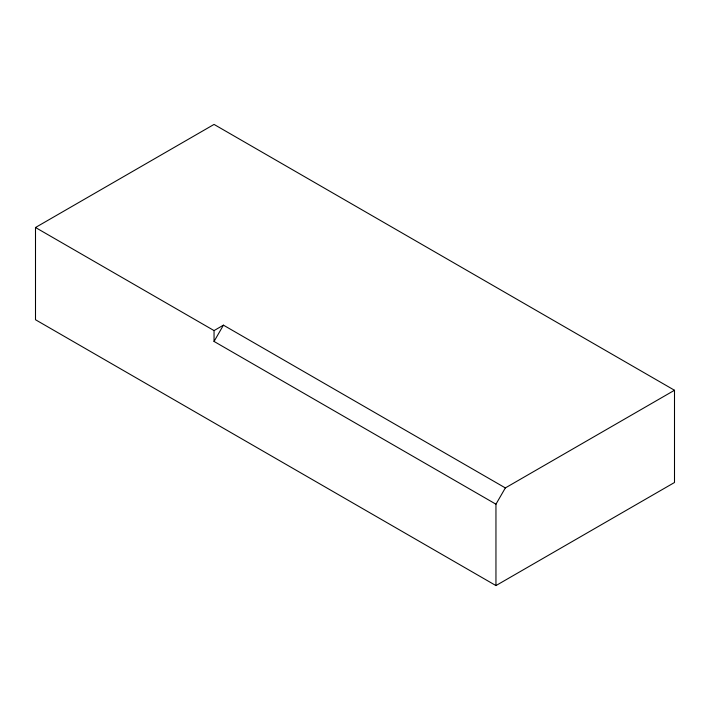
<?xml version="1.0" encoding="UTF-8"?>
<svg xmlns="http://www.w3.org/2000/svg" width="710" height="710" viewBox="0 0 710 710"><rect width="100%" height="100%" fill="white"/><g stroke="black" fill="none" stroke-linecap="round" stroke-linejoin="round"><path stroke-width="1.06" d="M495.953 585.581L495.953 504.198L214.047 341.439L223.437 325.162L505.351 487.921L674.5 390.26L674.5 482.498L495.953 585.581L35.5 319.74L35.5 227.502L214.047 124.419L674.5 390.26M495.953 504.198L505.351 487.921M35.5 227.502L214.047 330.585L223.437 325.162M214.047 330.585L214.047 341.439"/></g></svg>
